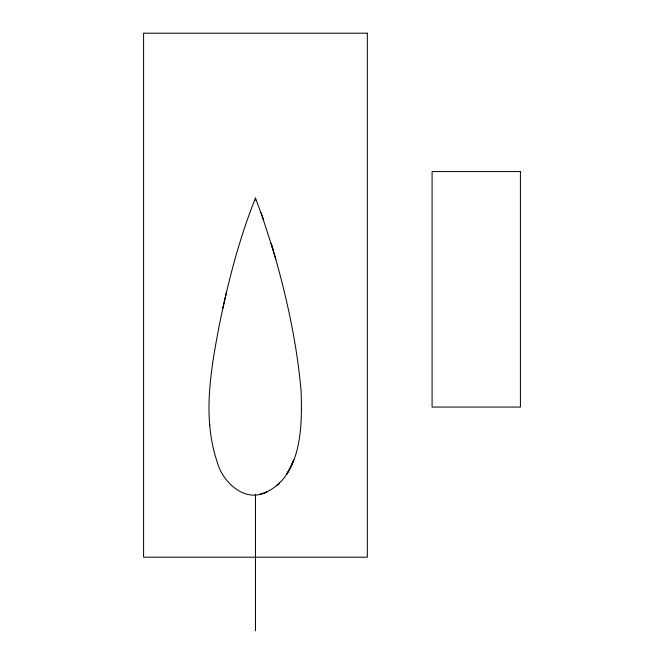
<?xml version="1.0" encoding="UTF-8"?>
<svg xmlns="http://www.w3.org/2000/svg" width="664" height="664" viewBox="0 0 664 664"><rect width="100%" height="100%" fill="white"/><g stroke="black" fill="none" stroke-linecap="round" stroke-linejoin="round"><path stroke-width="1" d="M263.45 219.577L255.474 198.055C239.115 238.998 228.076 281.868 219.336 325.02C210.837 369.757 202.18 417.216 217.078 461.604C221.901 480.595 242.161 501.187 263.093 493.485M222.805 308.345L226.59 291.72M259.541 494.506L266.92 491.999L263.849 493.244C302.02 477.167 302.394 425.707 301.066 390.631C296.642 340.682 285.528 291.488 271.178 243.505L275.801 259.333M293.72 459.911L290.16 468.103L286.558 474.403L290.392 467.722L290.16 468.103L293.471 460.484M261.027 212.688L273.419 250.984M209.675 424.611L209.741 425.657M255.474 198.055L255.474 200.13M255.474 494.14L255.474 630.8M279.577 483.168L276.739 485.766L279.602 483.16M367.325 33.2L143.59 33.2L143.59 557.204L367.325 557.204L367.325 33.2M520.41 171.561L432.09 171.561L432.09 407.065L520.41 407.065L520.41 171.561"/></g></svg>
